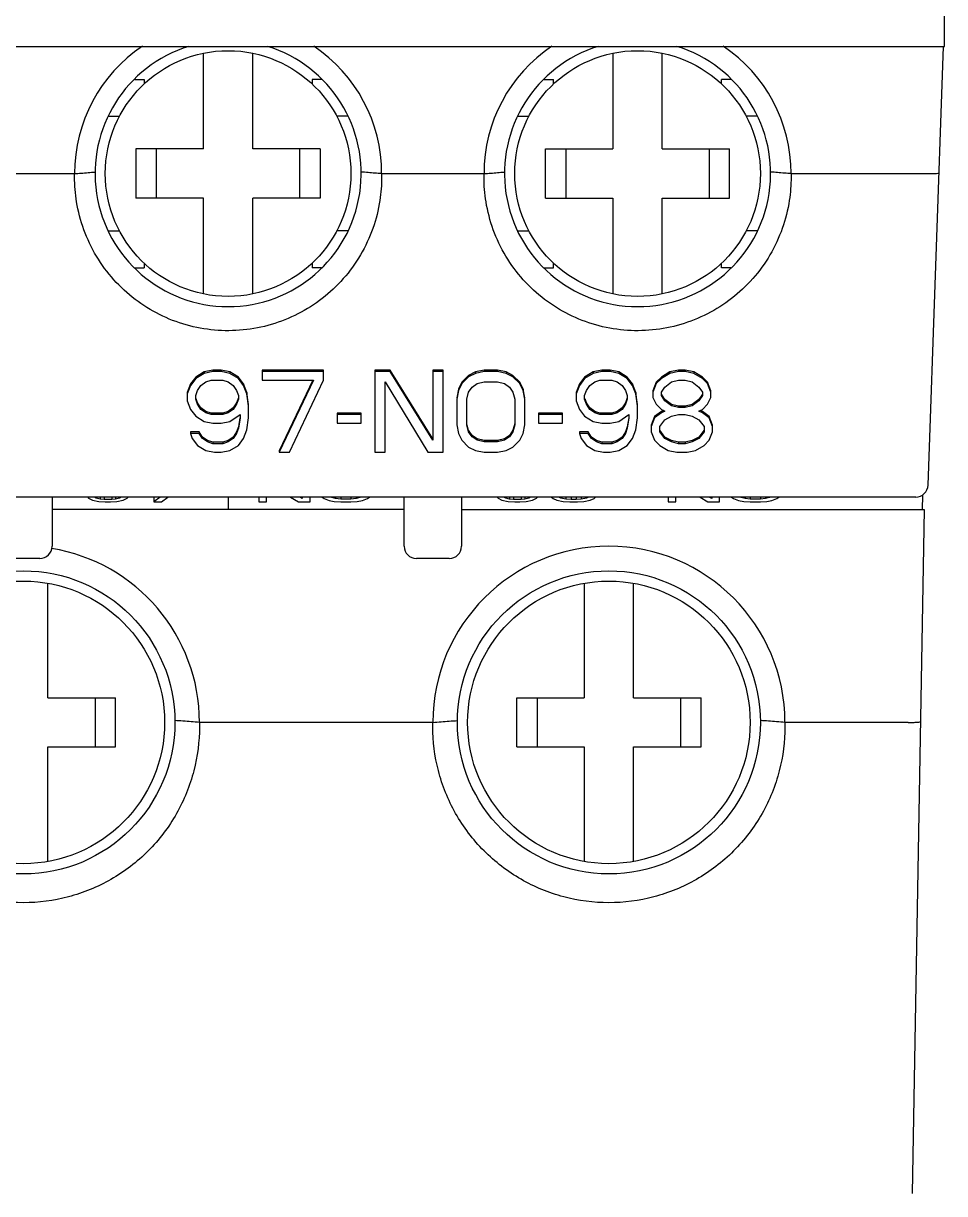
# Model space of a CAD drawing. Header units: inches. Extents: x 187 to 137830, y 99 to 66837.
# Drawn here: x 3654.17 to 3676.67, y 27130.01 to 27158.59 of the extents above; entities that cross this region are included whole.
import ezdxf

# ---------------------------------------------------------------- set-up
doc = ezdxf.new("R2010")
doc.units = ezdxf.units.IN
doc.header["$MEASUREMENT"] = 0

msp = doc.modelspace()

# ---------------------------------------------------------------- linework, layer by layer
at = {"color": 7, "linetype": 'Continuous'}
for p, q in [((3676.675, 27158.02), (3676.675, 27186.82)), ((3631.675, 27158.02), (3676.675, 27158.02)), ((3658.575, 27155.52), (3658.575, 27157.859)), ((3659.775, 27155.52), (3659.775, 27157.859)), ((3668.575, 27157.859), (3668.575, 27155.52)), ((3669.775, 27155.52), (3669.775, 27157.859)), ((3676.643, 27158.021), (3676.269, 27147.309)), ((3656.893, 27157.22), (3657.125, 27157.22)), ((3657.125, 27157.22), (3657.125, 27157.11)), ((3661.456, 27157.22), (3661.225, 27157.22)), ((3661.225, 27157.22), (3661.225, 27157.11)), ((3666.893, 27157.22), (3667.125, 27157.22)), ((3667.125, 27157.11), (3667.125, 27157.22)), ((3671.456, 27157.22), (3671.225, 27157.22)), ((3671.225, 27157.11), (3671.225, 27157.22)), ((3656.257, 27156.32), (3656.525, 27156.32)), ((3662.093, 27156.32), (3661.825, 27156.32)), ((3666.257, 27156.32), (3666.525, 27156.32)), ((3672.093, 27156.32), (3671.825, 27156.32)), ((3658.575, 27155.52), (3656.925, 27155.52)), ((3656.925, 27155.52), (3656.925, 27154.32)), ((3657.425, 27154.32), (3657.425, 27155.52)), ((3661.425, 27155.52), (3659.775, 27155.52)), ((3660.925, 27154.32), (3660.925, 27155.52)), ((3661.425, 27155.52), (3661.425, 27154.32)), ((3666.925, 27155.52), (3668.575, 27155.52)), ((3666.925, 27154.32), (3666.925, 27155.52)), ((3667.425, 27155.52), (3667.425, 27154.32)), ((3669.775, 27155.52), (3671.425, 27155.52)), ((3670.925, 27155.52), (3670.925, 27154.32)), ((3671.425, 27154.32), (3671.425, 27155.52)), ((3652.924, 27154.92), (3655.426, 27154.92)), ((3662.924, 27154.92), (3665.426, 27154.92)), ((3672.924, 27154.92), (3676.237, 27154.92)), ((3658.575, 27154.32), (3656.925, 27154.32)), ((3658.575, 27151.98), (3658.575, 27154.32)), ((3661.425, 27154.32), (3659.775, 27154.32)), ((3659.775, 27151.98), (3659.775, 27154.32)), ((3666.925, 27154.32), (3668.575, 27154.32)), ((3668.575, 27154.32), (3668.575, 27151.98)), ((3669.775, 27154.32), (3671.425, 27154.32)), ((3669.775, 27151.98), (3669.775, 27154.32)), ((3656.257, 27153.52), (3656.525, 27153.52)), ((3662.092, 27153.52), (3661.825, 27153.52)), ((3666.257, 27153.52), (3666.525, 27153.52)), ((3672.092, 27153.52), (3671.825, 27153.52)), ((3657.125, 27152.73), (3657.125, 27152.62)), ((3661.225, 27152.73), (3661.225, 27152.62)), ((3667.125, 27152.62), (3667.125, 27152.73)), ((3671.225, 27152.62), (3671.225, 27152.73)), ((3656.894, 27152.62), (3657.125, 27152.62)), ((3661.456, 27152.62), (3661.225, 27152.62)), ((3666.894, 27152.62), (3667.125, 27152.62)), ((3671.456, 27152.62), (3671.225, 27152.62)), ((3658.383, 27149.951), (3658.258, 27149.783)), ((3658.383, 27149.916), (3658.258, 27149.749)), ((3658.591, 27150.077), (3658.383, 27149.951)), ((3658.591, 27150.042), (3658.383, 27149.916)), ((3658.383, 27149.951), (3658.383, 27149.916)), ((3658.8, 27150.119), (3658.591, 27150.077)), ((3658.8, 27150.084), (3658.591, 27150.042)), ((3658.591, 27150.077), (3658.591, 27150.042)), ((3658.633, 27149.832), (3658.758, 27149.874)), ((3658.758, 27149.874), (3659.05, 27149.874)), ((3659.008, 27150.119), (3658.8, 27150.119)), ((3658.8, 27150.119), (3658.8, 27150.084)), ((3659.008, 27150.084), (3658.8, 27150.084)), ((3659.216, 27150.077), (3659.008, 27150.119)), ((3659.008, 27150.119), (3659.008, 27150.084)), ((3659.216, 27150.042), (3659.008, 27150.084)), ((3659.05, 27149.874), (3659.175, 27149.832)), ((3659.425, 27149.951), (3659.216, 27150.077)), ((3659.216, 27150.077), (3659.216, 27150.042)), ((3659.425, 27149.916), (3659.216, 27150.042)), ((3659.55, 27149.783), (3659.425, 27149.951)), ((3659.425, 27149.951), (3659.425, 27149.916)), ((3659.55, 27149.749), (3659.425, 27149.916)), ((3661.508, 27150.119), (3660.008, 27150.119)), ((3660.008, 27150.119), (3660.008, 27149.874)), ((3661.508, 27150.084), (3660.008, 27150.084)), ((3660.008, 27149.874), (3661.258, 27149.874)), ((3661.242, 27149.874), (3660.425, 27148.149)), ((3661.258, 27149.874), (3660.425, 27148.114)), ((3660.675, 27148.114), (3661.508, 27149.874)), ((3661.508, 27149.874), (3661.508, 27150.119)), ((3663.133, 27150.119), (3662.758, 27150.119)), ((3662.758, 27150.119), (3662.758, 27148.114)), ((3663.133, 27150.084), (3662.758, 27150.084)), ((3664.175, 27148.442), (3663.133, 27150.119)), ((3663.133, 27150.119), (3663.133, 27150.084)), ((3664.175, 27148.408), (3663.133, 27150.084)), ((3664.425, 27150.119), (3664.175, 27150.119)), ((3664.175, 27150.119), (3664.175, 27148.408)), ((3664.425, 27150.084), (3664.175, 27150.084)), ((3664.425, 27148.114), (3664.425, 27150.119)), ((3665.05, 27149.993), (3664.883, 27149.825)), ((3665.05, 27149.958), (3664.883, 27149.79)), ((3665.216, 27150.077), (3665.05, 27149.993)), ((3665.216, 27150.042), (3665.05, 27149.958)), ((3665.05, 27149.993), (3665.05, 27149.958)), ((3665.425, 27150.119), (3665.216, 27150.077)), ((3665.425, 27150.084), (3665.216, 27150.042)), ((3665.216, 27150.077), (3665.216, 27150.042)), ((3665.758, 27150.119), (3665.425, 27150.119)), ((3665.425, 27150.119), (3665.425, 27150.084)), ((3665.758, 27150.084), (3665.425, 27150.084)), ((3665.966, 27150.077), (3665.758, 27150.119)), ((3665.758, 27150.119), (3665.758, 27150.084)), ((3665.966, 27150.042), (3665.758, 27150.084)), ((3666.133, 27149.993), (3665.966, 27150.077)), ((3665.966, 27150.077), (3665.966, 27150.042)), ((3666.133, 27149.958), (3665.966, 27150.042)), ((3666.3, 27149.825), (3666.133, 27149.993)), ((3666.133, 27149.993), (3666.133, 27149.958)), ((3666.3, 27149.79), (3666.133, 27149.958)), ((3667.883, 27149.951), (3667.758, 27149.783)), ((3667.883, 27149.916), (3667.758, 27149.749)), ((3668.091, 27150.077), (3667.883, 27149.951)), ((3668.091, 27150.042), (3667.883, 27149.916)), ((3667.883, 27149.951), (3667.883, 27149.916)), ((3668.3, 27150.119), (3668.091, 27150.077)), ((3668.3, 27150.084), (3668.091, 27150.042)), ((3668.091, 27150.077), (3668.091, 27150.042)), ((3668.133, 27149.832), (3668.258, 27149.874)), ((3668.258, 27149.874), (3668.55, 27149.874)), ((3668.508, 27150.119), (3668.3, 27150.119)), ((3668.3, 27150.119), (3668.3, 27150.084)), ((3668.508, 27150.084), (3668.3, 27150.084)), ((3668.716, 27150.077), (3668.508, 27150.119)), ((3668.508, 27150.119), (3668.508, 27150.084)), ((3668.716, 27150.042), (3668.508, 27150.084)), ((3668.55, 27149.874), (3668.675, 27149.832)), ((3668.925, 27149.951), (3668.716, 27150.077)), ((3668.716, 27150.077), (3668.716, 27150.042)), ((3668.925, 27149.916), (3668.716, 27150.042)), ((3669.05, 27149.783), (3668.925, 27149.951)), ((3668.925, 27149.951), (3668.925, 27149.916)), ((3669.05, 27149.749), (3668.925, 27149.916)), ((3669.758, 27149.951), (3669.633, 27149.825)), ((3669.758, 27149.916), (3669.633, 27149.79)), ((3669.966, 27150.077), (3669.758, 27149.951)), ((3669.966, 27150.042), (3669.758, 27149.916)), ((3669.758, 27149.951), (3669.758, 27149.916)), ((3670.175, 27150.119), (3669.966, 27150.077)), ((3670.175, 27150.084), (3669.966, 27150.042)), ((3669.966, 27150.077), (3669.966, 27150.042)), ((3670.008, 27149.832), (3670.175, 27149.874)), ((3670.341, 27150.119), (3670.175, 27150.119)), ((3670.175, 27150.119), (3670.175, 27150.084)), ((3670.341, 27150.084), (3670.175, 27150.084)), ((3670.175, 27149.874), (3670.341, 27149.874)), ((3670.55, 27150.077), (3670.341, 27150.119)), ((3670.341, 27150.119), (3670.341, 27150.084)), ((3670.55, 27150.042), (3670.341, 27150.084)), ((3670.341, 27149.874), (3670.508, 27149.832)), ((3670.758, 27149.951), (3670.55, 27150.077)), ((3670.55, 27150.077), (3670.55, 27150.042)), ((3670.758, 27149.916), (3670.55, 27150.042)), ((3670.883, 27149.825), (3670.758, 27149.951)), ((3670.758, 27149.951), (3670.758, 27149.916)), ((3670.883, 27149.79), (3670.758, 27149.916)), ((3658.258, 27149.783), (3658.175, 27149.574)), ((3658.258, 27149.749), (3658.175, 27149.539)), ((3658.175, 27149.574), (3658.175, 27149.371)), ((3658.258, 27149.783), (3658.258, 27149.749)), ((3658.383, 27149.497), (3658.425, 27149.623)), ((3658.425, 27149.623), (3658.508, 27149.749)), ((3658.508, 27149.749), (3658.633, 27149.832)), ((3659.175, 27149.832), (3659.3, 27149.749)), ((3659.3, 27149.749), (3659.383, 27149.623)), ((3659.383, 27149.623), (3659.425, 27149.497)), ((3659.633, 27149.574), (3659.55, 27149.783)), ((3659.55, 27149.783), (3659.55, 27149.749)), ((3659.633, 27149.539), (3659.55, 27149.749)), ((3659.675, 27149.28), (3659.633, 27149.574)), ((3659.633, 27149.574), (3659.633, 27149.539)), ((3663.008, 27149.832), (3664.05, 27148.114)), ((3663.008, 27148.114), (3663.008, 27149.832)), ((3664.8, 27149.658), (3664.758, 27149.448)), ((3664.8, 27149.623), (3664.758, 27149.413)), ((3664.883, 27149.825), (3664.8, 27149.658)), ((3664.883, 27149.79), (3664.8, 27149.623)), ((3664.8, 27149.658), (3664.8, 27149.623)), ((3664.883, 27149.825), (3664.883, 27149.79)), ((3665.008, 27149.413), (3665.05, 27149.581)), ((3665.05, 27149.581), (3665.133, 27149.707)), ((3665.133, 27149.707), (3665.258, 27149.79)), ((3665.258, 27149.79), (3665.425, 27149.832)), ((3665.425, 27149.832), (3665.758, 27149.832)), ((3665.758, 27149.832), (3665.925, 27149.79)), ((3665.925, 27149.79), (3666.05, 27149.707)), ((3666.05, 27149.707), (3666.133, 27149.581)), ((3666.133, 27149.581), (3666.175, 27149.413)), ((3666.383, 27149.658), (3666.3, 27149.825)), ((3666.3, 27149.825), (3666.3, 27149.79)), ((3666.383, 27149.623), (3666.3, 27149.79)), ((3666.425, 27149.448), (3666.383, 27149.658)), ((3666.383, 27149.658), (3666.383, 27149.623)), ((3666.425, 27149.413), (3666.383, 27149.623)), ((3667.758, 27149.783), (3667.675, 27149.574)), ((3667.758, 27149.749), (3667.675, 27149.539)), ((3667.675, 27149.574), (3667.675, 27149.371)), ((3667.758, 27149.783), (3667.758, 27149.749)), ((3667.883, 27149.497), (3667.925, 27149.623)), ((3667.925, 27149.623), (3668.008, 27149.749)), ((3668.008, 27149.749), (3668.133, 27149.832)), ((3668.675, 27149.832), (3668.8, 27149.749)), ((3668.8, 27149.749), (3668.883, 27149.623)), ((3668.883, 27149.623), (3668.925, 27149.497)), ((3669.133, 27149.574), (3669.05, 27149.783)), ((3669.05, 27149.783), (3669.05, 27149.749)), ((3669.133, 27149.539), (3669.05, 27149.749)), ((3669.175, 27149.28), (3669.133, 27149.574)), ((3669.133, 27149.574), (3669.133, 27149.539)), ((3669.633, 27149.825), (3669.55, 27149.616)), ((3669.633, 27149.79), (3669.55, 27149.581)), ((3669.55, 27149.616), (3669.55, 27149.455)), ((3669.633, 27149.825), (3669.633, 27149.79)), ((3669.758, 27149.581), (3669.841, 27149.707)), ((3669.758, 27149.497), (3669.758, 27149.581)), ((3669.841, 27149.707), (3670.008, 27149.832)), ((3670.508, 27149.832), (3670.675, 27149.707)), ((3670.675, 27149.707), (3670.758, 27149.581)), ((3670.758, 27149.581), (3670.758, 27149.497)), ((3670.966, 27149.616), (3670.883, 27149.825)), ((3670.883, 27149.825), (3670.883, 27149.79)), ((3670.966, 27149.581), (3670.883, 27149.79)), ((3670.966, 27149.455), (3670.966, 27149.616)), ((3658.175, 27149.371), (3658.258, 27149.162)), ((3658.383, 27149.413), (3658.383, 27149.497)), ((3658.425, 27149.288), (3658.383, 27149.413)), ((3658.425, 27149.322), (3658.394, 27149.417)), ((3658.508, 27149.197), (3658.425, 27149.322)), ((3658.425, 27149.322), (3658.425, 27149.288)), ((3658.508, 27149.162), (3658.425, 27149.288)), ((3659.383, 27149.322), (3659.3, 27149.197)), ((3659.383, 27149.288), (3659.3, 27149.162)), ((3659.425, 27149.448), (3659.383, 27149.322)), ((3659.425, 27149.413), (3659.383, 27149.288)), ((3659.383, 27149.322), (3659.383, 27149.288)), ((3659.425, 27149.497), (3659.425, 27149.413)), ((3659.675, 27149.246), (3659.633, 27149.539)), ((3664.758, 27149.413), (3664.758, 27148.785)), ((3665.008, 27148.785), (3665.008, 27149.413)), ((3666.175, 27149.413), (3666.175, 27148.785)), ((3666.425, 27148.785), (3666.425, 27149.413)), ((3667.675, 27149.371), (3667.758, 27149.162)), ((3667.883, 27149.413), (3667.883, 27149.497)), ((3667.925, 27149.288), (3667.883, 27149.413)), ((3667.925, 27149.322), (3667.894, 27149.417)), ((3668.008, 27149.197), (3667.925, 27149.322)), ((3667.925, 27149.322), (3667.925, 27149.288)), ((3668.008, 27149.162), (3667.925, 27149.288)), ((3668.883, 27149.322), (3668.8, 27149.197)), ((3668.883, 27149.288), (3668.8, 27149.162)), ((3668.925, 27149.448), (3668.883, 27149.322)), ((3668.925, 27149.413), (3668.883, 27149.288)), ((3668.883, 27149.322), (3668.883, 27149.288)), ((3668.925, 27149.497), (3668.925, 27149.413)), ((3669.175, 27149.246), (3669.133, 27149.539)), ((3669.55, 27149.455), (3669.633, 27149.288)), ((3669.633, 27149.288), (3669.758, 27149.162)), ((3669.841, 27149.406), (3669.758, 27149.532)), ((3669.841, 27149.371), (3669.758, 27149.497)), ((3670.008, 27149.28), (3669.841, 27149.406)), ((3669.841, 27149.406), (3669.841, 27149.371)), ((3670.008, 27149.246), (3669.841, 27149.371)), ((3670.175, 27149.239), (3670.008, 27149.28)), ((3670.008, 27149.28), (3670.008, 27149.246)), ((3670.508, 27149.28), (3670.341, 27149.239)), ((3670.675, 27149.406), (3670.508, 27149.28)), ((3670.675, 27149.371), (3670.508, 27149.246)), ((3670.508, 27149.28), (3670.508, 27149.246)), ((3670.758, 27149.532), (3670.675, 27149.406)), ((3670.758, 27149.497), (3670.675, 27149.371)), ((3670.675, 27149.406), (3670.675, 27149.371)), ((3670.758, 27149.162), (3670.883, 27149.288)), ((3670.883, 27149.288), (3670.966, 27149.455)), ((3658.258, 27149.162), (3658.383, 27148.994)), ((3658.383, 27148.994), (3658.591, 27148.869)), ((3658.633, 27149.113), (3658.508, 27149.197)), ((3658.508, 27149.197), (3658.508, 27149.162)), ((3658.633, 27149.078), (3658.508, 27149.162)), ((3658.758, 27149.071), (3658.633, 27149.113)), ((3658.633, 27149.113), (3658.633, 27149.078)), ((3658.758, 27149.036), (3658.633, 27149.078)), ((3659.05, 27149.071), (3658.758, 27149.071)), ((3658.758, 27149.071), (3658.758, 27149.036)), ((3659.05, 27149.036), (3658.758, 27149.036)), ((3659.175, 27149.113), (3659.05, 27149.071)), ((3659.175, 27149.078), (3659.05, 27149.036)), ((3659.05, 27149.071), (3659.05, 27149.036)), ((3659.3, 27149.197), (3659.175, 27149.113)), ((3659.3, 27149.162), (3659.175, 27149.078)), ((3659.175, 27149.113), (3659.175, 27149.078)), ((3659.216, 27148.869), (3659.466, 27149.036)), ((3659.3, 27149.197), (3659.3, 27149.162)), ((3659.466, 27149.036), (3659.466, 27148.952)), ((3659.675, 27148.952), (3659.675, 27149.246)), ((3662.425, 27149.071), (3661.841, 27149.071)), ((3661.841, 27149.071), (3661.841, 27148.827)), ((3662.425, 27149.036), (3661.841, 27149.036)), ((3662.425, 27148.827), (3662.425, 27149.071)), ((3667.341, 27149.071), (3666.758, 27149.071)), ((3666.758, 27149.071), (3666.758, 27148.827)), ((3667.341, 27149.036), (3666.758, 27149.036)), ((3667.341, 27148.827), (3667.341, 27149.071)), ((3667.758, 27149.162), (3667.883, 27148.994)), ((3667.883, 27148.994), (3668.091, 27148.869)), ((3668.133, 27149.113), (3668.008, 27149.197)), ((3668.008, 27149.197), (3668.008, 27149.162)), ((3668.133, 27149.078), (3668.008, 27149.162)), ((3668.258, 27149.071), (3668.133, 27149.113)), ((3668.133, 27149.113), (3668.133, 27149.078)), ((3668.258, 27149.036), (3668.133, 27149.078)), ((3668.55, 27149.071), (3668.258, 27149.071)), ((3668.258, 27149.071), (3668.258, 27149.036)), ((3668.55, 27149.036), (3668.258, 27149.036)), ((3668.675, 27149.113), (3668.55, 27149.071)), ((3668.675, 27149.078), (3668.55, 27149.036)), ((3668.55, 27149.071), (3668.55, 27149.036)), ((3668.8, 27149.197), (3668.675, 27149.113)), ((3668.8, 27149.162), (3668.675, 27149.078)), ((3668.675, 27149.113), (3668.675, 27149.078)), ((3668.716, 27148.869), (3668.966, 27149.036)), ((3668.8, 27149.197), (3668.8, 27149.162)), ((3668.966, 27149.036), (3668.966, 27148.952)), ((3669.175, 27148.952), (3669.175, 27149.246)), ((3669.591, 27148.987), (3669.508, 27148.778)), ((3669.758, 27149.113), (3669.591, 27148.987)), ((3669.758, 27149.078), (3669.591, 27148.952)), ((3669.591, 27148.987), (3669.591, 27148.952)), ((3669.758, 27149.162), (3669.841, 27149.12)), ((3669.807, 27149.137), (3669.758, 27149.113)), ((3669.841, 27149.12), (3669.758, 27149.078)), ((3669.758, 27149.113), (3669.758, 27149.078)), ((3669.841, 27148.91), (3670.008, 27148.994)), ((3670.175, 27149.204), (3670.008, 27149.246)), ((3670.008, 27148.994), (3670.175, 27149.036)), ((3670.341, 27149.239), (3670.175, 27149.239)), ((3670.175, 27149.239), (3670.175, 27149.204)), ((3670.341, 27149.204), (3670.175, 27149.204)), ((3670.175, 27149.036), (3670.341, 27149.036)), ((3670.508, 27149.246), (3670.341, 27149.204)), ((3670.341, 27149.239), (3670.341, 27149.204)), ((3670.341, 27149.036), (3670.508, 27148.994)), ((3670.508, 27148.994), (3670.675, 27148.91)), ((3670.675, 27149.12), (3670.758, 27149.162)), ((3670.758, 27149.078), (3670.675, 27149.12)), ((3670.758, 27149.113), (3670.709, 27149.137)), ((3670.925, 27148.987), (3670.758, 27149.113)), ((3670.758, 27149.113), (3670.758, 27149.078)), ((3670.925, 27148.952), (3670.758, 27149.078)), ((3671.008, 27148.778), (3670.925, 27148.987)), ((3670.925, 27148.987), (3670.925, 27148.952)), ((3658.591, 27148.869), (3658.8, 27148.827)), ((3658.8, 27148.827), (3659.008, 27148.827)), ((3659.008, 27148.827), (3659.216, 27148.869)), ((3659.425, 27148.736), (3659.383, 27148.61)), ((3659.425, 27148.701), (3659.383, 27148.575)), ((3659.461, 27148.953), (3659.425, 27148.736)), ((3659.466, 27148.952), (3659.425, 27148.701)), ((3659.425, 27148.736), (3659.425, 27148.701)), ((3659.633, 27148.659), (3659.675, 27148.952)), ((3661.841, 27148.827), (3662.425, 27148.827)), ((3664.758, 27148.785), (3664.8, 27148.575)), ((3665.05, 27148.617), (3665.008, 27148.785)), ((3665.05, 27148.652), (3665.016, 27148.787)), ((3666.175, 27148.819), (3666.133, 27148.652)), ((3666.175, 27148.785), (3666.133, 27148.617)), ((3666.383, 27148.575), (3666.425, 27148.785)), ((3666.758, 27148.827), (3667.341, 27148.827)), ((3668.091, 27148.869), (3668.3, 27148.827)), ((3668.3, 27148.827), (3668.508, 27148.827)), ((3668.508, 27148.827), (3668.716, 27148.869)), ((3668.925, 27148.736), (3668.883, 27148.61)), ((3668.925, 27148.701), (3668.883, 27148.575)), ((3668.961, 27148.953), (3668.925, 27148.736)), ((3668.966, 27148.952), (3668.925, 27148.701)), ((3668.925, 27148.736), (3668.925, 27148.701)), ((3669.133, 27148.659), (3669.175, 27148.952)), ((3669.591, 27148.952), (3669.508, 27148.743)), ((3669.508, 27148.778), (3669.508, 27148.617)), ((3669.716, 27148.743), (3669.841, 27148.91)), ((3669.716, 27148.617), (3669.716, 27148.743)), ((3670.675, 27148.91), (3670.8, 27148.743)), ((3670.8, 27148.743), (3670.8, 27148.617)), ((3671.008, 27148.743), (3670.925, 27148.952)), ((3671.008, 27148.617), (3671.008, 27148.778)), ((3658.466, 27148.61), (3658.258, 27148.61)), ((3658.258, 27148.61), (3658.258, 27148.575)), ((3658.466, 27148.575), (3658.258, 27148.575)), ((3658.258, 27148.575), (3658.3, 27148.449)), ((3658.3, 27148.449), (3658.425, 27148.282)), ((3658.55, 27148.484), (3658.466, 27148.61)), ((3658.466, 27148.61), (3658.466, 27148.575)), ((3658.55, 27148.449), (3658.466, 27148.575)), ((3658.675, 27148.4), (3658.55, 27148.484)), ((3658.55, 27148.484), (3658.55, 27148.449)), ((3658.675, 27148.366), (3658.55, 27148.449)), ((3659.3, 27148.484), (3659.175, 27148.4)), ((3659.3, 27148.449), (3659.175, 27148.366)), ((3659.383, 27148.61), (3659.3, 27148.484)), ((3659.383, 27148.575), (3659.3, 27148.449)), ((3659.3, 27148.484), (3659.3, 27148.449)), ((3659.383, 27148.61), (3659.383, 27148.575)), ((3659.425, 27148.282), (3659.55, 27148.449)), ((3659.55, 27148.449), (3659.633, 27148.659)), ((3664.8, 27148.575), (3664.883, 27148.408)), ((3664.883, 27148.408), (3665.05, 27148.24)), ((3665.133, 27148.526), (3665.05, 27148.652)), ((3665.05, 27148.652), (3665.05, 27148.617)), ((3665.133, 27148.491), (3665.05, 27148.617)), ((3665.258, 27148.442), (3665.133, 27148.526)), ((3665.133, 27148.526), (3665.133, 27148.491)), ((3665.258, 27148.408), (3665.133, 27148.491)), ((3665.425, 27148.4), (3665.258, 27148.442)), ((3665.258, 27148.442), (3665.258, 27148.408)), ((3665.425, 27148.366), (3665.258, 27148.408)), ((3665.925, 27148.442), (3665.758, 27148.4)), ((3665.925, 27148.408), (3665.758, 27148.366)), ((3666.05, 27148.526), (3665.925, 27148.442)), ((3666.05, 27148.491), (3665.925, 27148.408)), ((3665.925, 27148.442), (3665.925, 27148.408)), ((3666.133, 27148.652), (3666.05, 27148.526)), ((3666.133, 27148.617), (3666.05, 27148.491)), ((3666.05, 27148.526), (3666.05, 27148.491)), ((3666.133, 27148.652), (3666.133, 27148.617)), ((3666.133, 27148.24), (3666.3, 27148.408)), ((3666.3, 27148.408), (3666.383, 27148.575)), ((3667.966, 27148.61), (3667.758, 27148.61)), ((3667.758, 27148.61), (3667.758, 27148.575)), ((3667.966, 27148.575), (3667.758, 27148.575)), ((3667.758, 27148.575), (3667.8, 27148.449)), ((3667.8, 27148.449), (3667.925, 27148.282)), ((3668.05, 27148.484), (3667.966, 27148.61)), ((3667.966, 27148.61), (3667.966, 27148.575)), ((3668.05, 27148.449), (3667.966, 27148.575)), ((3668.175, 27148.4), (3668.05, 27148.484)), ((3668.05, 27148.484), (3668.05, 27148.449)), ((3668.175, 27148.366), (3668.05, 27148.449)), ((3668.8, 27148.484), (3668.675, 27148.4)), ((3668.8, 27148.449), (3668.675, 27148.366)), ((3668.883, 27148.61), (3668.8, 27148.484)), ((3668.883, 27148.575), (3668.8, 27148.449)), ((3668.8, 27148.484), (3668.8, 27148.449)), ((3668.883, 27148.61), (3668.883, 27148.575)), ((3668.925, 27148.282), (3669.05, 27148.449)), ((3669.05, 27148.449), (3669.133, 27148.659)), ((3669.508, 27148.617), (3669.591, 27148.408)), ((3669.591, 27148.408), (3669.716, 27148.282)), ((3669.841, 27148.484), (3669.716, 27148.652)), ((3669.841, 27148.449), (3669.716, 27148.617)), ((3670.008, 27148.4), (3669.841, 27148.484)), ((3669.841, 27148.484), (3669.841, 27148.449)), ((3670.008, 27148.366), (3669.841, 27148.449)), ((3670.675, 27148.484), (3670.508, 27148.4)), ((3670.675, 27148.449), (3670.508, 27148.366)), ((3670.8, 27148.652), (3670.675, 27148.484)), ((3670.8, 27148.617), (3670.675, 27148.449)), ((3670.675, 27148.484), (3670.675, 27148.449)), ((3670.8, 27148.282), (3670.925, 27148.408)), ((3670.925, 27148.408), (3671.008, 27148.617)), ((3658.425, 27148.282), (3658.633, 27148.156)), ((3658.633, 27148.156), (3658.841, 27148.114)), ((3658.8, 27148.358), (3658.675, 27148.4)), ((3658.675, 27148.4), (3658.675, 27148.366)), ((3658.8, 27148.324), (3658.675, 27148.366)), ((3659.05, 27148.358), (3658.8, 27148.358)), ((3658.8, 27148.358), (3658.8, 27148.324)), ((3659.05, 27148.324), (3658.8, 27148.324)), ((3659.008, 27148.114), (3659.216, 27148.156)), ((3659.175, 27148.4), (3659.05, 27148.358)), ((3659.175, 27148.366), (3659.05, 27148.324)), ((3659.05, 27148.358), (3659.05, 27148.324)), ((3659.175, 27148.4), (3659.175, 27148.366)), ((3659.216, 27148.156), (3659.425, 27148.282)), ((3660.425, 27148.149), (3660.425, 27148.114)), ((3665.05, 27148.24), (3665.216, 27148.156)), ((3665.216, 27148.156), (3665.425, 27148.114)), ((3665.758, 27148.4), (3665.425, 27148.4)), ((3665.425, 27148.4), (3665.425, 27148.366)), ((3665.758, 27148.366), (3665.425, 27148.366)), ((3665.758, 27148.4), (3665.758, 27148.366)), ((3665.758, 27148.114), (3665.966, 27148.156)), ((3665.966, 27148.156), (3666.133, 27148.24)), ((3667.925, 27148.282), (3668.133, 27148.156)), ((3668.133, 27148.156), (3668.341, 27148.114)), ((3668.3, 27148.358), (3668.175, 27148.4)), ((3668.175, 27148.4), (3668.175, 27148.366)), ((3668.3, 27148.324), (3668.175, 27148.366)), ((3668.55, 27148.358), (3668.3, 27148.358)), ((3668.3, 27148.358), (3668.3, 27148.324)), ((3668.55, 27148.324), (3668.3, 27148.324)), ((3668.508, 27148.114), (3668.716, 27148.156)), ((3668.675, 27148.4), (3668.55, 27148.358)), ((3668.675, 27148.366), (3668.55, 27148.324)), ((3668.55, 27148.358), (3668.55, 27148.324)), ((3668.675, 27148.4), (3668.675, 27148.366)), ((3668.716, 27148.156), (3668.925, 27148.282)), ((3669.716, 27148.282), (3669.925, 27148.156)), ((3669.925, 27148.156), (3670.133, 27148.114)), ((3670.175, 27148.358), (3670.008, 27148.4)), ((3670.008, 27148.4), (3670.008, 27148.366)), ((3670.175, 27148.324), (3670.008, 27148.366)), ((3670.341, 27148.358), (3670.175, 27148.358)), ((3670.175, 27148.358), (3670.175, 27148.324)), ((3670.341, 27148.324), (3670.175, 27148.324)), ((3670.508, 27148.4), (3670.341, 27148.358)), ((3670.508, 27148.366), (3670.341, 27148.324)), ((3670.341, 27148.358), (3670.341, 27148.324)), ((3670.383, 27148.114), (3670.591, 27148.156)), ((3670.508, 27148.4), (3670.508, 27148.366)), ((3670.591, 27148.156), (3670.8, 27148.282)), ((3658.841, 27148.114), (3659.008, 27148.114)), ((3660.425, 27148.114), (3660.675, 27148.114)), ((3662.758, 27148.114), (3663.008, 27148.114)), ((3664.05, 27148.114), (3664.425, 27148.114)), ((3665.425, 27148.114), (3665.758, 27148.114)), ((3668.341, 27148.114), (3668.508, 27148.114)), ((3670.133, 27148.114), (3670.383, 27148.114)), ((3675.97, 27147.02), (3632.38, 27147.02)), ((3654.875, 27147.02), (3654.875, 27145.82)), ((3655.747, 27147.02), (3655.769, 27146.996)), ((3655.769, 27146.996), (3655.862, 27146.949)), ((3655.956, 27146.996), (3655.913, 27147.02)), ((3655.956, 27147.02), (3655.956, 27146.996)), ((3656.05, 27146.972), (3655.956, 27146.996)), ((3656.05, 27147.02), (3656.05, 27146.972)), ((3656.144, 27147.02), (3656.144, 27146.961)), ((3656.331, 27147.02), (3656.331, 27146.961)), ((3656.425, 27147.02), (3656.425, 27146.972)), ((3656.519, 27146.996), (3656.425, 27146.972)), ((3656.519, 27147.02), (3656.519, 27146.996)), ((3656.562, 27147.02), (3656.519, 27146.996)), ((3656.612, 27146.949), (3656.706, 27146.996)), ((3656.706, 27146.996), (3656.732, 27147.02)), ((3657.362, 27147.02), (3657.362, 27146.903)), ((3657.512, 27147.02), (3657.362, 27146.903)), ((3657.55, 27146.903), (3657.7, 27147.02)), ((3659.175, 27147.02), (3659.175, 27146.72)), ((3659.925, 27147.02), (3659.925, 27146.903)), ((3660.112, 27146.903), (3660.112, 27147.02)), ((3660.701, 27147.02), (3660.894, 27146.903)), ((3660.987, 27146.984), (3660.927, 27147.02)), ((3660.987, 27147.02), (3660.987, 27146.984)), ((3661.175, 27146.903), (3661.175, 27147.02)), ((3661.47, 27147.02), (3661.519, 27146.984)), ((3661.519, 27146.984), (3661.644, 27146.938)), ((3661.706, 27147.007), (3661.683, 27147.02)), ((3661.706, 27147.02), (3661.706, 27147.007)), ((3661.8, 27146.984), (3661.706, 27147.007)), ((3661.8, 27147.02), (3661.8, 27146.984)), ((3661.925, 27146.972), (3661.8, 27146.984)), ((3661.925, 27147.02), (3661.925, 27146.972)), ((3662.175, 27147.02), (3662.175, 27146.972)), ((3662.3, 27146.984), (3662.175, 27146.972)), ((3662.3, 27147.02), (3662.3, 27146.984)), ((3662.394, 27147.007), (3662.3, 27146.984)), ((3662.394, 27147.02), (3662.394, 27147.007)), ((3662.416, 27147.02), (3662.394, 27147.007)), ((3662.456, 27146.938), (3662.581, 27146.984)), ((3662.581, 27146.984), (3662.629, 27147.02)), ((3663.475, 27145.82), (3663.475, 27147.02)), ((3664.875, 27147.02), (3664.875, 27145.82)), ((3665.747, 27147.02), (3665.769, 27146.996)), ((3665.769, 27146.996), (3665.862, 27146.949)), ((3665.956, 27146.996), (3665.913, 27147.02)), ((3665.956, 27147.02), (3665.956, 27146.996)), ((3666.05, 27146.972), (3665.956, 27146.996)), ((3666.05, 27147.02), (3666.05, 27146.972)), ((3666.144, 27147.02), (3666.144, 27146.961)), ((3666.331, 27147.02), (3666.331, 27146.961)), ((3666.425, 27147.02), (3666.425, 27146.972)), ((3666.519, 27146.996), (3666.425, 27146.972)), ((3666.519, 27147.02), (3666.519, 27146.996)), ((3666.562, 27147.02), (3666.519, 27146.996)), ((3666.612, 27146.949), (3666.706, 27146.996)), ((3666.706, 27146.996), (3666.732, 27147.02)), ((3667.074, 27147.02), (3667.112, 27146.984)), ((3667.112, 27146.984), (3667.206, 27146.949)), ((3667.3, 27146.996), (3667.251, 27147.02)), ((3667.3, 27147.02), (3667.3, 27146.996)), ((3667.425, 27146.972), (3667.3, 27146.996)), ((3667.425, 27147.02), (3667.425, 27146.972)), ((3667.55, 27147.02), (3667.55, 27146.961)), ((3667.675, 27147.02), (3667.675, 27146.961)), ((3667.8, 27147.02), (3667.8, 27146.972)), ((3667.925, 27146.996), (3667.8, 27146.972)), ((3667.925, 27147.02), (3667.925, 27146.996)), ((3667.974, 27147.02), (3667.925, 27146.996)), ((3668.019, 27146.949), (3668.112, 27146.984)), ((3668.112, 27146.984), (3668.151, 27147.02)), ((3669.925, 27147.02), (3669.925, 27146.903)), ((3670.112, 27146.903), (3670.112, 27147.02)), ((3670.701, 27147.02), (3670.894, 27146.903)), ((3670.987, 27146.984), (3670.927, 27147.02)), ((3670.987, 27147.02), (3670.987, 27146.984)), ((3671.175, 27146.903), (3671.175, 27147.02)), ((3671.47, 27147.02), (3671.519, 27146.984)), ((3671.519, 27146.984), (3671.644, 27146.938)), ((3671.706, 27147.007), (3671.683, 27147.02)), ((3671.706, 27147.02), (3671.706, 27147.007)), ((3671.8, 27146.984), (3671.706, 27147.007)), ((3671.8, 27147.02), (3671.8, 27146.984)), ((3671.925, 27146.972), (3671.8, 27146.984)), ((3671.925, 27147.02), (3671.925, 27146.972)), ((3672.175, 27147.02), (3672.175, 27146.972)), ((3672.3, 27146.984), (3672.175, 27146.972)), ((3672.3, 27147.02), (3672.3, 27146.984)), ((3672.394, 27147.007), (3672.3, 27146.984)), ((3672.394, 27147.02), (3672.394, 27147.007)), ((3672.416, 27147.02), (3672.394, 27147.007)), ((3672.456, 27146.938), (3672.581, 27146.984)), ((3672.581, 27146.984), (3672.629, 27147.02)), ((3676.133, 27147.07), (3676.127, 27146.721)), ((3663.475, 27146.72), (3654.875, 27146.72)), ((3655.862, 27146.949), (3656.019, 27146.914)), ((3656.019, 27146.914), (3656.175, 27146.903)), ((3656.144, 27146.961), (3656.05, 27146.972)), ((3656.331, 27146.961), (3656.144, 27146.961)), ((3656.175, 27146.903), (3656.3, 27146.903)), ((3656.3, 27146.903), (3656.456, 27146.914)), ((3656.425, 27146.972), (3656.331, 27146.961)), ((3656.456, 27146.914), (3656.612, 27146.949)), ((3657.362, 27146.903), (3657.55, 27146.903)), ((3659.925, 27146.903), (3660.112, 27146.903)), ((3660.894, 27146.903), (3661.175, 27146.903)), ((3661.644, 27146.938), (3661.769, 27146.914)), ((3661.769, 27146.914), (3661.925, 27146.903)), ((3662.175, 27146.972), (3661.925, 27146.972)), ((3661.925, 27146.903), (3662.175, 27146.903)), ((3662.175, 27146.903), (3662.331, 27146.914)), ((3662.331, 27146.914), (3662.456, 27146.938)), ((3664.875, 27146.72), (3676.175, 27146.72)), ((3665.862, 27146.949), (3666.019, 27146.914)), ((3666.019, 27146.914), (3666.175, 27146.903)), ((3666.144, 27146.961), (3666.05, 27146.972)), ((3666.331, 27146.961), (3666.144, 27146.961)), ((3666.175, 27146.903), (3666.3, 27146.903)), ((3666.3, 27146.903), (3666.456, 27146.914)), ((3666.425, 27146.972), (3666.331, 27146.961)), ((3666.456, 27146.914), (3666.612, 27146.949)), ((3667.206, 27146.949), (3667.362, 27146.914)), ((3667.362, 27146.914), (3667.519, 27146.903)), ((3667.55, 27146.961), (3667.425, 27146.972)), ((3667.519, 27146.903), (3667.706, 27146.903)), ((3667.675, 27146.961), (3667.55, 27146.961)), ((3667.8, 27146.972), (3667.675, 27146.961)), ((3667.706, 27146.903), (3667.862, 27146.914)), ((3667.862, 27146.914), (3668.019, 27146.949)), ((3669.925, 27146.903), (3670.112, 27146.903)), ((3670.894, 27146.903), (3671.175, 27146.903)), ((3671.644, 27146.938), (3671.769, 27146.914)), ((3671.769, 27146.914), (3671.925, 27146.903)), ((3672.175, 27146.972), (3671.925, 27146.972)), ((3671.925, 27146.903), (3672.175, 27146.903)), ((3672.175, 27146.903), (3672.331, 27146.914)), ((3672.331, 27146.914), (3672.456, 27146.938)), ((3676.175, 27146.72), (3675.883, 27130.015)), ((3654.575, 27145.52), (3653.775, 27145.52)), ((3664.575, 27145.52), (3663.775, 27145.52)), ((3654.775, 27142.12), (3654.775, 27144.917)), ((3667.875, 27144.917), (3667.875, 27142.12)), ((3669.075, 27142.12), (3669.075, 27144.917)), ((3654.775, 27142.12), (3656.425, 27142.12)), ((3655.925, 27142.12), (3655.925, 27140.92)), ((3656.425, 27140.92), (3656.425, 27142.12)), ((3666.225, 27142.12), (3667.875, 27142.12)), ((3666.225, 27140.92), (3666.225, 27142.12)), ((3666.725, 27142.12), (3666.725, 27140.92)), ((3669.075, 27142.12), (3670.725, 27142.12)), ((3670.225, 27142.12), (3670.225, 27140.92)), ((3670.725, 27140.92), (3670.725, 27142.12)), ((3664.175, 27141.52), (3658.475, 27141.52)), ((3675.784, 27141.52), (3672.775, 27141.52)), ((3654.775, 27140.92), (3656.425, 27140.92)), ((3654.775, 27138.122), (3654.775, 27140.92)), ((3666.225, 27140.92), (3667.875, 27140.92)), ((3667.875, 27140.92), (3667.875, 27138.122)), ((3669.075, 27140.92), (3670.725, 27140.92)), ((3669.075, 27138.122), (3669.075, 27140.92))]:
    msp.add_line(p, q, dxfattribs=at)
for centre, radius in [((3659.175, 27154.92), 3), ((3669.175, 27154.92), 3), ((3654.175, 27141.52), 3.7), ((3668.475, 27141.52), 3.7), ((3654.175, 27141.52), 3.45), ((3668.475, 27141.52), 3.45)]:
    msp.add_circle(centre, radius, dxfattribs=at)
for centre, radius, start, end in [((3659.175, 27154.92), 3.75, 123.9323, 180), ((3659.175, 27154.92), 3.25, 107.1428, 72.8547), ((3659.175, 27154.92), 3.75, 0, 56.0678), ((3669.175, 27154.92), 3.75, 123.9323, 180), ((3669.175, 27154.92), 3.25, 107.1428, 72.8547), ((3669.175, 27154.92), 3.75, 0, 56.0678), ((3675.97, 27147.32), 0.3, 270, 358), ((3654.575, 27145.82), 0.3, 270, 0), ((3654.175, 27141.52), 4.3, 0, 80.838), ((3663.775, 27145.82), 0.3, 180, 270), ((3668.475, 27141.52), 4.3, 0, 180), ((3664.575, 27145.82), 0.3, 270, 0)]:
    msp.add_arc(centre, radius, start, end, dxfattribs=at)
for points, start_tangent, end_tangent in [([(3655.425, 27154.92), (3655.588, 27154.929), (3655.754, 27154.943), (3655.925, 27154.958)], (0.997164, 0.075258), (0.995335, 0.096474)), ([(3655.425, 27154.833), (3655.425, 27154.876), (3655.426, 27154.92)], (-0.000658, 1), (0.023063, 0.999734)), ([(3662.925, 27154.833), (3662.882, 27154.265), (3662.71, 27153.581), (3662.408, 27152.933), (3661.989, 27152.354), (3661.473, 27151.87), (3660.881, 27151.494), (3660.23, 27151.235), (3659.542, 27151.101), (3658.842, 27151.098), (3658.153, 27151.225), (3657.5, 27151.478), (3656.904, 27151.849), (3656.384, 27152.328), (3655.96, 27152.903), (3655.652, 27153.548), (3655.474, 27154.23), (3655.425, 27154.833)], (0.000151, -1), (0.0004, 1)), ([(3662.925, 27154.92), (3662.762, 27154.929), (3662.595, 27154.943), (3662.425, 27154.958)], (-0.997169, 0.075198), (-0.99534, 0.096426)), ([(3662.924, 27154.92), (3662.925, 27154.876), (3662.925, 27154.833)], (0.022869, -0.999738), (-0.00093, -1)), ([(3665.425, 27154.92), (3665.588, 27154.929), (3665.754, 27154.943), (3665.925, 27154.958)], (0.997164, 0.075258), (0.995335, 0.096474)), ([(3665.425, 27154.833), (3665.425, 27154.876), (3665.426, 27154.92)], (-0.000658, 1), (0.023063, 0.999734)), ([(3672.925, 27154.833), (3672.882, 27154.265), (3672.71, 27153.581), (3672.408, 27152.933), (3671.989, 27152.354), (3671.473, 27151.87), (3670.881, 27151.494), (3670.23, 27151.235), (3669.542, 27151.101), (3668.842, 27151.098), (3668.153, 27151.225), (3667.5, 27151.478), (3666.904, 27151.849), (3666.384, 27152.328), (3665.96, 27152.903), (3665.652, 27153.548), (3665.474, 27154.23), (3665.425, 27154.833)], (0.000151, -1), (0.0004, 1)), ([(3672.925, 27154.92), (3672.762, 27154.929), (3672.595, 27154.943), (3672.425, 27154.958)], (-0.997169, 0.075198), (-0.99534, 0.096426)), ([(3672.924, 27154.92), (3672.925, 27154.876), (3672.925, 27154.833)], (0.022869, -0.999738), (-0.00093, -1)), ([(3676.237, 27154.92), (3676.351, 27154.918), (3676.448, 27154.92), (3676.513, 27154.926), (3676.536, 27154.936)], (1, 0), (0.034899, 0.999391)), ([(3658.475, 27141.52), (3658.273, 27141.535), (3658.072, 27141.551), (3657.874, 27141.565)], (-0.997293, 0.073525), (-0.995415, 0.095649)), ([(3664.175, 27141.52), (3664.377, 27141.535), (3664.577, 27141.552), (3664.775, 27141.565)], (0.997275, 0.073769), (0.995396, 0.095844)), ([(3672.775, 27141.52), (3672.573, 27141.535), (3672.372, 27141.551), (3672.174, 27141.565)], (-0.997293, 0.073525), (-0.995415, 0.095649)), ([(3658.475, 27141.416), (3658.337, 27140.339), (3657.915, 27139.293), (3657.22, 27138.38), (3656.313, 27137.685), (3655.274, 27137.259), (3654.173, 27137.116), (3653.071, 27137.26), (3652.032, 27137.688), (3651.125, 27138.384), (3650.432, 27139.299), (3650.011, 27140.342), (3649.875, 27141.416)], (0.001875, -0.999998), (0.003062, 0.999995)), ([(3658.474, 27141.52), (3658.475, 27141.468), (3658.475, 27141.416)], (0.023607, -0.999721), (-0.001902, -0.999998)), ([(3664.175, 27141.416), (3664.174, 27141.468), (3664.176, 27141.52)], (-0.000947, 1), (0.024316, 0.999704)), ([(3672.775, 27141.416), (3672.637, 27140.339), (3672.215, 27139.293), (3671.52, 27138.38), (3670.613, 27137.685), (3669.574, 27137.259), (3668.473, 27137.116), (3667.371, 27137.26), (3666.332, 27137.688), (3665.425, 27138.384), (3664.732, 27139.299), (3664.311, 27140.342), (3664.175, 27141.416)], (0.001875, -0.999998), (0.003062, 0.999995)), ([(3672.774, 27141.52), (3672.775, 27141.468), (3672.775, 27141.416)], (0.023607, -0.999721), (-0.001902, -0.999998)), ([(3675.785, 27141.52), (3675.935, 27141.521), (3676.044, 27141.528), (3676.084, 27141.541)], (1, 0), (0.017452, 0.999848))]:
    msp.add_spline(points, degree=3, dxfattribs=dict(at, start_tangent=start_tangent, end_tangent=end_tangent))

doc.saveas('drawing.dxf')
